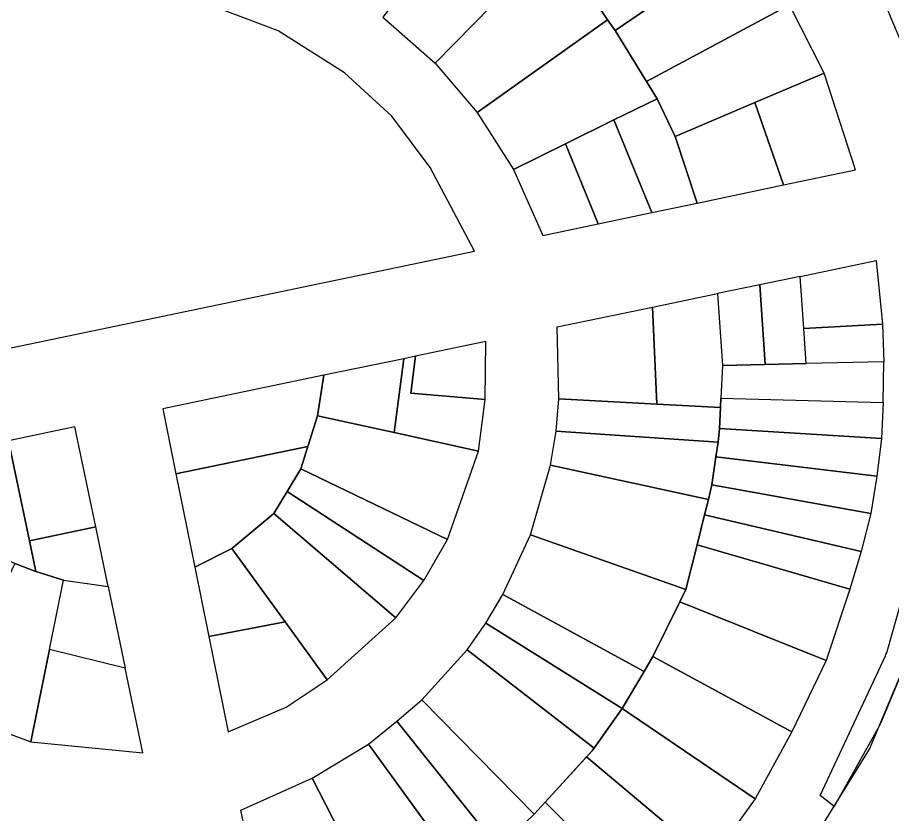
# Model space of a CAD drawing. Header units: metres. Extents: x 263639 to 269142, y 7370519 to 7372711.
# Drawn here: x 265420.4 to 265608.9, y 7371535.5 to 7371707.3 of the extents above; entities that cross this region are included whole.
import ezdxf

# ---------------------------------------------------------------- set-up
doc = ezdxf.new("R2010")
doc.units = ezdxf.units.M
doc.layers.add('LOTE', color=7, linetype='Continuous')

msp = doc.modelspace()

# ---------------------------------------------------------------- linework, layer by layer
msp.add_lwpolyline([(264487.38, 7371030.18), (264985.47, 7371330.63), (265022.81, 7371337.41), (265406.25, 7371417.45), (265476.66, 7371443.78), (265534.86, 7371470.72), (265583.1, 7371515.8), (265604.02, 7371549.54), (265617.82, 7371582.61), (265627.42, 7371622.1), (265743.62, 7371953.15), (265695.09, 7371971.24), (265680.95, 7371981.49), (265641.1, 7372007.93), (264744.16, 7371821.12)])
msp.add_lwpolyline([(265607.78, 7371570.61), (265613.71, 7371591.47, 0.050426), (265613.92, 7371592.66), (265615.52, 7371613.79, 0.007037), (265615.53, 7371613.95), (265616.47, 7371633.8), (265617.54, 7371656.3, -0.187216), (265619.3, 7371660.27, -0.133952), (265622.04, 7371661.83), (265626.22, 7371662.9, -0.201831), (265630.82, 7371662.21), (265637.86, 7371657.93, -0.346139), (265640.46, 7371650.98), (265628.92, 7371614.74, -0.006156), (265628.88, 7371614.59), (265617.88, 7371582.79, -0.015609), (265617.75, 7371582.44), (265606.35, 7371555.12, -0.028707), (265606.05, 7371554.51), (265596.38, 7371537.22), (265593.38, 7371539.56), (265607.45, 7371569.71, 0.039856)], format="xyb", close=True)
at = {"layer": 'LOTE', "color": 7}
msp.add_lwpolyline([(265606.75, 7371711.8), (265608.6, 7371707.2), (265611.08, 7371701.28), (265613.44, 7371698.7), (265600.2, 7371757.61)], dxfattribs=at)
for points in [[(265510.4, 7371697.45), (265510.4, 7371697.45), (265535.08, 7371722.62), (265533, 7371724.92), (265523.75, 7371733), (265523.75, 7371733), (265520.55, 7371735.12), (265499.15, 7371707.37), (265510.4, 7371697.45)], [(265573.03, 7371730.65), (265545.31, 7371710.1), (265547.58, 7371706.8), (265549.19, 7371704.47), (265577.93, 7371724.12), (265573.03, 7371730.65)], [(265555.95, 7371693.49), (265555.95, 7371693.49), (265586.77, 7371710.03), (265577.93, 7371724.12), (265577.93, 7371724.12), (265549.19, 7371704.47), (265555.95, 7371693.49)], [(265519.49, 7371686.8), (265547.58, 7371706.8), (265545.31, 7371710.1), (265541.8, 7371715.19), (265537.35, 7371720.11), (265535.08, 7371722.62), (265510.4, 7371697.45), (265519.49, 7371686.8)], [(265350.69, 7371695.67), (265349.47, 7371695.01), (265348.87, 7371694.56), (265347.79, 7371693.47), (265346.93, 7371692.15), (265346.34, 7371690.61), (265346.1, 7371689.2), (265346.21, 7371687.24), (265359.06, 7371623.6), (265518.87, 7371656.89), (265509.32, 7371674.99), (265501.05, 7371686.02), (265490.91, 7371695.38), (265476.59, 7371704.41), (265463.07, 7371709.54), (265451.44, 7371711.55), (265442.03, 7371712.36), (265431.46, 7371711.73), (265350.69, 7371695.67)], [(265586.77, 7371710.03), (265586.77, 7371710.03), (265555.95, 7371693.49), (265558.22, 7371689.8), (265562.13, 7371681.68), (265579.32, 7371689), (265594.19, 7371695.33), (265586.77, 7371710.03)], [(265519.49, 7371686.8), (265527.27, 7371674.56), (265538.52, 7371680.1), (265548.93, 7371685.23), (265558.22, 7371689.8), (265555.95, 7371693.49), (265549.19, 7371704.47), (265547.58, 7371706.8), (265519.49, 7371686.8)], [(265594.19, 7371695.33), (265594.19, 7371695.33), (265579.32, 7371689), (265585.47, 7371671.2), (265600.94, 7371674.45), (265594.19, 7371695.33)], [(265558.22, 7371689.8), (265548.93, 7371685.23), (265557.07, 7371665.23), (265566.88, 7371667.29), (265562.13, 7371681.68), (265558.22, 7371689.8)], [(265562.13, 7371681.68), (265566.88, 7371667.29), (265585.47, 7371671.2), (265579.32, 7371689), (265562.13, 7371681.68)], [(265538.52, 7371680.1), (265545.56, 7371662.81), (265557.07, 7371665.23), (265548.93, 7371685.23), (265538.52, 7371680.1)], [(265533.58, 7371660.3), (265533.58, 7371660.3), (265545.56, 7371662.81), (265538.52, 7371680.1), (265527.27, 7371674.56), (265533.58, 7371660.3)], [(265605.43, 7371654.88), (265606.79, 7371641.19), (265589.82, 7371640.27), (265589.08, 7371651.48), (265605.43, 7371654.88)], [(265580.35, 7371649.67), (265581.48, 7371632.46), (265590.32, 7371632.67), (265589.82, 7371640.27), (265589.08, 7371651.48), (265580.35, 7371649.67)], [(265571.27, 7371647.78), (265572.29, 7371632.25), (265581.48, 7371632.46), (265580.35, 7371649.67), (265571.27, 7371647.78)], [(265557.27, 7371644.87), (265571.27, 7371647.78), (265572.29, 7371632.25), (265571.99, 7371625.24), (265571.9, 7371623.23), (265558.19, 7371623.97), (265557.27, 7371644.87)], [(265536.72, 7371640.61), (265557.27, 7371644.87), (265558.19, 7371623.97), (265537.09, 7371625.11), (265536.72, 7371640.61)], [(265606.79, 7371641.19), (265607.09, 7371633.07), (265590.32, 7371632.67), (265589.82, 7371640.27), (265606.79, 7371641.19)], [(265521.36, 7371637.42), (265506.2, 7371634.27), (265505.15, 7371626.33), (265521.22, 7371624.91), (265521.36, 7371637.42)], [(265521.22, 7371624.91), (265521.22, 7371624.91), (265505.15, 7371626.33), (265506.2, 7371634.27), (265503.68, 7371633.74), (265501.56, 7371617.81), (265519.72, 7371613.81), (265521.22, 7371624.91)], [(265486.43, 7371630.16), (265485.05, 7371621.44), (265501.56, 7371617.81), (265503.68, 7371633.74), (265486.43, 7371630.16)], [(265571.99, 7371625.24), (265606.97, 7371624.27), (265607.09, 7371633.07), (265590.32, 7371632.67), (265581.48, 7371632.46), (265572.29, 7371632.25), (265571.99, 7371625.24)], [(265454.57, 7371608.9), (265483, 7371614.82), (265485.05, 7371621.44), (265486.43, 7371630.16), (265451.74, 7371622.95), (265454.57, 7371608.9)], [(265537.09, 7371625.11), (265558.19, 7371623.97), (265571.9, 7371623.23), (265571.71, 7371618.67), (265571.36, 7371615.72), (265536.47, 7371618.15), (265537.09, 7371625.11)], [(265606.55, 7371616.57), (265571.71, 7371618.67), (265571.9, 7371623.23), (265571.99, 7371625.24), (265606.97, 7371624.27), (265606.55, 7371616.57)], [(265519.72, 7371613.81), (265519.72, 7371613.81), (265501.56, 7371617.81), (265485.05, 7371621.44), (265483, 7371614.82), (265481.5, 7371610), (265513.05, 7371594.74), (265519.72, 7371613.81)], [(265437.29, 7371597.51), (265432.8, 7371619.02), (265418.5, 7371616.05), (265423, 7371594.45), (265437.29, 7371597.51)], [(265536.47, 7371618.15), (265571.36, 7371615.72), (265570.91, 7371612.61), (265570.04, 7371606.56), (265569.28, 7371603.36), (265535.26, 7371610.75), (265536.47, 7371618.15)], [(265605.58, 7371608.45), (265570.91, 7371612.61), (265571.36, 7371615.72), (265571.71, 7371618.67), (265606.55, 7371616.57), (265605.58, 7371608.45)], [(265398.6, 7371611.91), (265402.75, 7371604.19), (265406.11, 7371599.52), (265410.46, 7371595.22), (265414.73, 7371592.16), (265419.86, 7371589.58), (265424.38, 7371587.84), (265423, 7371594.45), (265418.5, 7371616.05), (265398.6, 7371611.91)], [(265466.64, 7371592.84), (265475.68, 7371600.39), (265475.68, 7371600.39), (265478.56, 7371605.14), (265481.5, 7371610), (265483, 7371614.82), (265454.57, 7371608.9), (265458.63, 7371588.78), (265466.64, 7371592.84)], [(265604.26, 7371600.35), (265570.04, 7371606.56), (265570.91, 7371612.61), (265605.58, 7371608.45), (265604.26, 7371600.35)], [(265513.05, 7371594.74), (265513.05, 7371594.74), (265481.5, 7371610), (265478.56, 7371605.14), (265507.97, 7371585.9), (265513.05, 7371594.74)], [(265535.26, 7371610.75), (265569.28, 7371603.36), (265568.47, 7371600.09), (265566.85, 7371593.58), (265564.45, 7371583.97), (265530.95, 7371595.77), (265535.26, 7371610.75)], [(265602.18, 7371592.19), (265568.47, 7371600.09), (265569.28, 7371603.36), (265570.04, 7371606.56), (265604.26, 7371600.35), (265602.18, 7371592.19)], [(265507.97, 7371585.9), (265478.56, 7371605.14), (265475.68, 7371600.39), (265501.97, 7371577.9), (265507.97, 7371585.9)], [(265466.64, 7371592.84), (265466.64, 7371592.84), (265478.08, 7371577.03), (265487.15, 7371564.49), (265501.97, 7371577.9), (265501.97, 7371577.9), (265475.68, 7371600.39), (265466.64, 7371592.84)], [(265599.72, 7371584.04), (265566.85, 7371593.58), (265568.47, 7371600.09), (265602.18, 7371592.19), (265599.72, 7371584.04)], [(265430.33, 7371586.01), (265439.97, 7371584.64), (265437.29, 7371597.51), (265423, 7371594.45), (265424.38, 7371587.84), (265430.33, 7371586.01)], [(265530.95, 7371595.77), (265564.45, 7371583.97), (265563.14, 7371581.32), (265557.32, 7371569.5), (265555.45, 7371566.32), (265525.01, 7371582.87), (265530.95, 7371595.77)], [(265458.63, 7371588.78), (265458.63, 7371588.78), (265461.64, 7371573.88), (265478.08, 7371577.03), (265466.64, 7371592.84), (265458.63, 7371588.78)], [(265594.63, 7371568.66), (265563.14, 7371581.32), (265564.45, 7371583.97), (265566.85, 7371593.58), (265599.72, 7371584.04), (265594.63, 7371568.66)], [(265423.34, 7371551.15), (265430.33, 7371586.01), (265424.38, 7371587.84), (265419.86, 7371589.58), (265404.79, 7371558.06), (265423.34, 7371551.15)], [(265439.97, 7371584.64), (265443.65, 7371567.04), (265427.33, 7371571.03), (265430.33, 7371586.01), (265439.97, 7371584.64)], [(265525.01, 7371582.87), (265555.45, 7371566.32), (265550.68, 7371558.31), (265521.32, 7371576.69), (265525.01, 7371582.87)], [(265587.26, 7371553.32), (265557.32, 7371569.5), (265563.14, 7371581.32), (265594.63, 7371568.66), (265587.26, 7371553.32)], [(265478.35, 7371558.6), (265487.15, 7371564.49), (265478.08, 7371577.03), (265461.64, 7371573.88), (265465.79, 7371553.29), (265478.35, 7371558.6)], [(265521.32, 7371576.69), (265550.68, 7371558.31), (265544.66, 7371549.79), (265517.3, 7371570.96), (265521.32, 7371576.69)], [(265447.47, 7371548.75), (265443.65, 7371567.04), (265427.33, 7371571.03), (265423.34, 7371551.15), (265447.47, 7371548.75)], [(265517.3, 7371570.96), (265544.66, 7371549.79), (265544.21, 7371549.16), (265534.08, 7371538.13), (265531.72, 7371535.56), (265507.51, 7371560.16), (265517.3, 7371570.96)], [(265550.68, 7371558.31), (265555.45, 7371566.32), (265557.32, 7371569.5), (265587.26, 7371553.32), (265579.35, 7371538.84), (265550.68, 7371558.31)], [(265507.51, 7371560.16), (265531.72, 7371535.56), (265529.7, 7371533.58), (265524.53, 7371529.09), (265523.76, 7371528.51), (265502.17, 7371555.62), (265507.51, 7371560.16)], [(265569.52, 7371525.61), (265543.04, 7371547.89), (265544.21, 7371549.16), (265550.68, 7371558.31), (265579.35, 7371538.84), (265571.19, 7371527.46), (265569.52, 7371525.61)], [(265502.17, 7371555.62), (265523.76, 7371528.51), (265516.24, 7371522.83), (265496.06, 7371550.62), (265502.17, 7371555.62)], [(265496.06, 7371550.62), (265516.24, 7371522.83), (265514.48, 7371521.5), (265502.68, 7371514.35), (265499.51, 7371512.75), (265492.72, 7371526.03), (265483.89, 7371543.29), (265496.06, 7371550.62)], [(265558.69, 7371513.6), (265534.08, 7371538.13), (265543.04, 7371547.88), (265569.52, 7371525.61), (265558.69, 7371513.6)], [(265483.89, 7371543.29), (265492.72, 7371526.03), (265472.37, 7371518.37), (265468.56, 7371536.41), (265483.89, 7371543.29)], [(265552.89, 7371507.73), (265529.7, 7371533.58), (265531.72, 7371535.56), (265534.08, 7371538.13), (265558.69, 7371513.6), (265552.89, 7371507.73)]]:
    msp.add_lwpolyline(points, close=True, dxfattribs=at)

doc.saveas('drawing.dxf')
